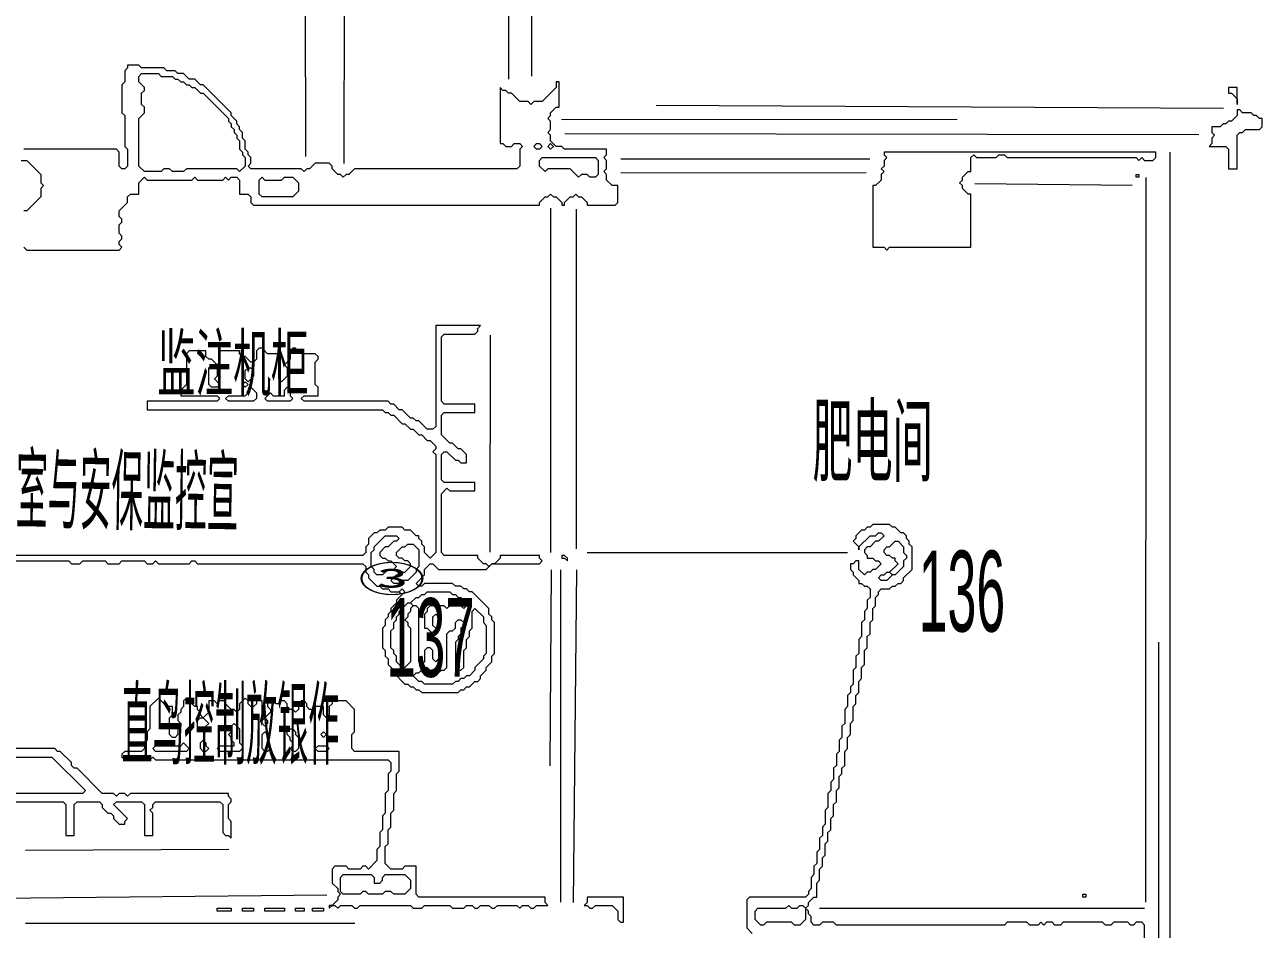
# Model space of a CAD drawing. Extents: x 20 to 3943, y 20 to 2783.
# Drawn here: x 2540.3 to 2982, y 1841.5 to 2164.4 of the extents above; entities that cross this region are included whole.
import ezdxf

# ---------------------------------------------------------------- set-up
doc = ezdxf.new("R2010")
doc.units = 0
for name, color, linetype, lineweight in [('OCR_TEXT', 6, 'Continuous', 0), ('TEXT_FALLBACK_OUTLINE', 2, 'Continuous', 0), ('TRACE_CURVE', 6, 'Continuous', 0), ('TRACE_STRAIGHT', 5, 'Continuous', 0), ('TRACE_TEXT_SYMBOL', 6, 'Continuous', 0)]:
    doc.layers.add(name, color=color, linetype=linetype, lineweight=lineweight)
doc.styles.add('wqy-unicode', font='wqy-unicode.lff')

msp = doc.modelspace()

# ---------------------------------------------------------------- linework, layer by layer
at = {"layer": 'TEXT_FALLBACK_OUTLINE', "color": 2}
for points in [[(2824, 1859), (2824, 1863), (2825, 1864), (2825, 1867), (2826, 1868), (2826, 1872), (2827, 1873), (2827, 1876), (2828, 1877), (2828, 1881), (2829, 1882), (2829, 1886), (2830, 1887), (2830, 1891), (2831, 1892), (2831, 1896), (2832, 1897), (2832, 1899), (2833, 1900), (2833, 1905), (2834, 1906), (2834, 1910), (2835, 1911), (2835, 1915), (2836, 1916), (2836, 1921), (2837, 1922), (2837, 1925), (2838, 1926), (2838, 1930), (2839, 1931), (2839, 1935), (2840, 1936), (2840, 1941), (2841, 1942), (2841, 1946), (2842, 1947), (2842, 1951), (2843, 1952), (2843, 1956), (2844, 1957), (2844, 1960), (2845, 1961), (2845, 1962), (2846, 1963), (2849, 1963), (2850, 1964), (2851, 1964), (2852, 1965), (2853, 1965), (2854, 1966), (2854, 1967), (2857, 1970), (2857, 1978), (2856, 1979), (2856, 1980), (2855, 1981), (2855, 1982), (2854, 1983), (2853, 1983), (2851, 1985), (2850, 1985), (2849, 1986), (2843, 1986)], [(2843, 1986), (2842, 1985), (2841, 1985), (2840, 1984), (2839, 1984), (2837, 1982), (2837, 1981), (2836, 1980), (2838, 1978), (2838, 1977), (2838, 1978), (2842, 1982), (2844, 1982), (2845, 1983), (2846, 1983), (2847, 1982), (2845, 1980), (2844, 1980), (2842, 1978), (2841, 1978), (2840, 1977), (2840, 1976), (2841, 1975), (2841, 1974), (2843, 1974), (2844, 1973), (2845, 1973), (2846, 1972), (2844, 1970), (2843, 1970), (2842, 1969), (2841, 1969), (2840, 1968), (2838, 1970), (2838, 1973), (2837, 1973), (2836, 1972), (2835, 1972), (2835, 1970), (2836, 1969), (2836, 1968), (2838, 1966), (2838, 1965), (2839, 1965), (2840, 1964), (2841, 1964), (2842, 1963), (2842, 1960), (2841, 1959), (2841, 1956), (2840, 1955), (2840, 1952), (2839, 1951), (2839, 1946), (2838, 1945), (2838, 1940), (2837, 1939), (2837, 1935), (2836, 1934), (2836, 1929), (2835, 1928), (2835, 1926), (2834, 1925), (2834, 1921)], [(2834, 1921), (2833, 1920), (2833, 1915), (2832, 1914), (2832, 1910), (2831, 1909), (2831, 1905), (2830, 1904), (2830, 1900), (2829, 1899), (2829, 1895), (2828, 1894), (2828, 1891), (2827, 1890), (2827, 1885), (2826, 1884), (2826, 1879), (2825, 1878), (2825, 1875), (2824, 1874), (2824, 1870), (2823, 1869), (2823, 1865), (2822, 1864), (2822, 1861), (2821, 1860), (2821, 1856), (2820, 1855), (2820, 1854), (2819, 1853), (2799, 1853), (2798, 1852), (2798, 1842), (2800, 1840)], [(2940, 1835), (2940, 1843), (2939, 1844), (2937, 1844), (2936, 1843), (2935, 1843), (2934, 1844), (2929, 1844), (2928, 1843), (2926, 1843), (2925, 1844), (2911, 1844), (2910, 1843), (2908, 1843), (2907, 1844), (2905, 1844), (2904, 1843), (2903, 1844), (2902, 1843), (2899, 1843), (2898, 1844), (2891, 1844), (2890, 1843), (2830, 1843), (2829, 1844), (2825, 1844), (2824, 1843), (2822, 1843), (2821, 1844), (2821, 1846), (2820, 1847), (2820, 1848), (2819, 1849), (2820, 1850), (2820, 1851), (2822, 1853), (2823, 1853), (2823, 1858), (2824, 1859)]]:
    msp.add_lwpolyline(points, dxfattribs=at)
for points in [[(2851, 1980), (2852, 1980), (2854, 1978), (2854, 1976), (2855, 1975), (2855, 1974), (2854, 1973), (2854, 1971), (2851, 1968), (2850, 1968), (2849, 1969), (2852, 1972), (2851, 1973), (2851, 1974), (2850, 1974), (2849, 1975), (2848, 1975), (2847, 1976), (2847, 1977), (2848, 1978), (2849, 1978)], [(2847, 1968), (2848, 1969), (2849, 1969), (2850, 1968), (2848, 1966), (2846, 1966), (2845, 1967), (2846, 1968)], [(2812, 1849), (2813, 1850), (2814, 1849), (2816, 1849), (2817, 1850), (2818, 1850), (2819, 1849), (2819, 1845), (2817, 1843), (2815, 1843), (2814, 1844), (2805, 1844), (2804, 1843), (2803, 1843), (2801, 1845), (2801, 1848), (2802, 1849)]]:
    msp.add_lwpolyline(points, close=True, dxfattribs=at)
at = {"layer": 'TRACE_CURVE', "color": 6}
for points in [[(2690, 2012), (2691, 2012), (2694, 2009), (2695, 2009), (2696, 2008), (2698, 2008), (2698, 2011), (2696, 2013), (2695, 2013), (2693, 2015), (2692, 2015), (2689, 2018), (2689, 2025), (2690, 2026), (2701, 2026), (2701, 2029), (2690, 2029), (2689, 2030), (2689, 2053), (2690, 2054), (2701, 2054), (2702, 2055), (2702, 2056), (2703, 2057), (2687, 2057), (2687, 2021), (2686, 2020), (2684, 2020), (2681, 2023), (2680, 2023), (2679, 2024), (2678, 2024), (2675, 2027), (2674, 2027), (2672, 2029), (2671, 2029), (2670, 2030), (2640, 2030), (2639, 2031), (2640, 2032), (2645, 2032), (2645, 2035), (2644, 2036), (2644, 2044), (2645, 2045), (2645, 2046), (2644, 2047), (2640, 2047), (2639, 2048), (2638, 2048), (2637, 2049), (2636, 2049), (2635, 2048), (2635, 2045), (2633, 2043), (2634, 2042), (2634, 2039), (2632, 2037), (2631, 2038), (2631, 2047), (2627, 2047), (2625, 2049), (2624, 2049), (2623, 2048)], [(2623, 2048), (2623, 2045), (2622, 2044), (2621, 2044), (2619, 2046), (2618, 2046), (2617, 2047), (2617, 2048), (2610, 2048), (2610, 2044), (2609, 2043), (2607, 2045), (2606, 2045), (2605, 2046), (2605, 2048), (2599, 2048), (2598, 2047), (2598, 2036), (2596, 2034), (2596, 2032), (2609, 2032), (2610, 2031), (2609, 2030), (2584, 2030), (2584, 2027), (2668, 2027), (2669, 2026), (2670, 2026), (2671, 2025), (2672, 2025), (2675, 2022), (2676, 2022), (2678, 2020), (2679, 2020), (2681, 2018), (2682, 2018), (2684, 2016), (2685, 2016), (2687, 2014), (2687, 2013), (2686, 2012), (2687, 2011), (2687, 1976), (2685, 1974), (2683, 1976), (2683, 1978), (2682, 1979), (2682, 1980), (2681, 1981), (2681, 1982), (2680, 1982), (2678, 1984), (2676, 1984), (2675, 1985), (2670, 1985), (2669, 1984), (2667, 1984), (2666, 1983), (2665, 1983), (2663, 1981), (2663, 1979), (2662, 1978), (2662, 1976), (2661, 1975)], [(2680, 1927), (2681, 1927), (2682, 1926), (2695, 1926), (2696, 1927), (2697, 1927), (2698, 1928), (2699, 1928), (2701, 1930), (2702, 1930), (2703, 1931), (2703, 1932), (2705, 1934), (2705, 1935), (2707, 1937), (2707, 1939), (2708, 1940), (2708, 1951), (2707, 1952), (2707, 1953), (2706, 1954), (2706, 1956), (2700, 1962), (2699, 1962), (2698, 1963), (2697, 1963), (2696, 1964), (2694, 1964), (2693, 1965), (2683, 1965), (2682, 1964), (2681, 1964), (2680, 1965), (2683, 1968), (2683, 1970), (2685, 1972), (2686, 1972), (2688, 1970), (2705, 1970), (2707, 1972), (2724, 1972), (2725, 1973), (2724, 1974), (2724, 1975), (2710, 1975), (2710, 1974), (2708, 1972), (2707, 1972), (2706, 1971), (2705, 1972), (2704, 1972), (2702, 1974), (2702, 1975), (2690, 1975), (2689, 1976), (2689, 1997), (2691, 1999), (2692, 1998), (2701, 1998), (2701, 2001), (2690, 2001), (2689, 2002), (2689, 2011), (2690, 2012)], [(2661, 1975), (2481, 1975)], [(2486, 1973), (2556, 1973), (2557, 1972), (2560, 1972), (2561, 1973), (2569, 1973), (2570, 1972), (2574, 1972), (2575, 1973), (2583, 1973), (2584, 1972), (2586, 1972), (2587, 1973), (2588, 1972), (2599, 1972), (2600, 1973), (2601, 1973), (2602, 1972), (2661, 1972), (2662, 1971), (2662, 1969), (2663, 1968), (2663, 1967), (2666, 1964), (2667, 1964), (2668, 1963), (2670, 1963), (2671, 1962), (2674, 1962), (2675, 1961), (2673, 1959), (2673, 1958), (2671, 1956), (2671, 1955), (2670, 1954), (2670, 1953), (2669, 1952), (2669, 1950), (2668, 1949), (2668, 1942), (2669, 1941), (2669, 1939), (2670, 1938), (2670, 1936), (2672, 1934), (2672, 1933), (2676, 1929), (2677, 1929), (2678, 1928), (2679, 1928), (2680, 1927)], [(2557, 1901), (2553, 1905), (2552, 1905), (2551, 1906), (2519, 1906)], [(2503, 1903), (2550, 1903), (2562, 1891), (2561, 1890), (2533, 1890)], [(2531, 1887), (2554, 1887), (2555, 1886), (2555, 1875), (2558, 1875), (2558, 1886), (2559, 1887), (2567, 1887), (2568, 1886), (2568, 1885), (2570, 1883), (2571, 1883), (2572, 1882), (2572, 1881), (2574, 1879), (2576, 1879), (2576, 1880), (2577, 1881), (2572, 1886), (2573, 1887), (2582, 1887), (2583, 1886), (2583, 1875), (2586, 1875), (2586, 1883), (2585, 1884), (2586, 1885), (2586, 1886), (2587, 1887), (2610, 1887), (2611, 1886), (2611, 1876), (2612, 1875), (2613, 1875), (2614, 1874), (2614, 1880), (2613, 1881), (2613, 1886), (2614, 1887), (2614, 1888), (2613, 1889), (2613, 1890), (2578, 1890), (2577, 1889), (2576, 1890), (2574, 1890), (2573, 1889), (2572, 1890), (2568, 1890), (2559, 1899), (2558, 1899), (2557, 1900), (2557, 1901)]]:
    msp.add_lwpolyline(points, dxfattribs=at)
for points in [[(2606, 2042), (2607, 2043), (2608, 2043), (2609, 2042), (2609, 2039), (2608, 2038), (2610, 2036), (2609, 2035), (2607, 2035), (2606, 2036)], [(2619, 2041), (2620, 2042), (2621, 2042), (2622, 2041), (2622, 2039), (2620, 2037), (2619, 2038)], [(2618, 2036), (2619, 2037), (2620, 2036), (2619, 2035)], [(2620, 2034), (2621, 2035), (2623, 2033), (2623, 2031), (2622, 2030), (2613, 2030), (2612, 2031), (2613, 2032), (2619, 2032), (2620, 2033)], [(2633, 2034), (2634, 2035), (2635, 2034), (2635, 2032), (2636, 2031), (2635, 2030), (2627, 2030), (2626, 2031), (2628, 2033), (2629, 2032), (2633, 2032)], [(2669, 1982), (2673, 1982), (2674, 1981), (2673, 1980), (2672, 1980), (2670, 1978), (2669, 1978), (2667, 1976), (2667, 1975), (2668, 1974), (2669, 1974), (2670, 1973), (2671, 1973), (2673, 1971), (2672, 1970), (2670, 1970), (2668, 1968), (2666, 1968), (2665, 1969), (2665, 1970), (2664, 1971), (2664, 1976), (2665, 1977), (2665, 1978)], [(2676, 1978), (2677, 1979), (2679, 1979), (2681, 1977), (2681, 1971), (2680, 1970), (2680, 1969), (2677, 1966), (2675, 1966), (2674, 1965), (2672, 1965), (2671, 1966), (2673, 1968), (2674, 1968), (2675, 1969), (2676, 1969), (2678, 1971), (2678, 1972), (2677, 1973), (2676, 1973), (2675, 1974), (2674, 1974), (2673, 1975), (2673, 1976), (2675, 1978)], [(2674, 1962), (2675, 1963), (2676, 1962), (2675, 1961)], [(2683, 1961), (2684, 1962), (2692, 1962), (2693, 1961), (2694, 1961), (2695, 1960), (2696, 1960), (2697, 1959), (2698, 1959), (2699, 1958), (2697, 1956), (2696, 1957), (2692, 1957), (2691, 1956), (2690, 1957), (2685, 1957), (2684, 1956), (2684, 1955), (2683, 1954), (2683, 1949), (2684, 1949), (2686, 1947), (2686, 1946), (2688, 1944), (2688, 1938), (2687, 1937), (2686, 1938), (2686, 1941), (2685, 1942), (2684, 1942), (2683, 1941), (2683, 1937), (2682, 1936), (2681, 1937), (2681, 1956), (2680, 1957), (2679, 1957), (2678, 1958), (2680, 1960), (2681, 1960), (2682, 1961)], [(2677, 1958), (2678, 1958), (2679, 1957), (2678, 1956), (2678, 1955), (2677, 1954), (2677, 1953), (2676, 1952), (2677, 1951), (2677, 1950), (2678, 1949), (2678, 1937), (2676, 1935), (2675, 1935), (2673, 1937), (2673, 1939), (2672, 1940), (2672, 1941), (2671, 1942), (2671, 1948), (2672, 1949), (2672, 1951), (2673, 1952), (2673, 1953), (2674, 1954), (2674, 1955)], [(2700, 1955), (2701, 1956), (2704, 1953), (2704, 1951), (2705, 1950), (2705, 1940), (2704, 1939), (2704, 1938), (2701, 1935), (2701, 1934), (2699, 1932), (2698, 1932), (2697, 1931), (2696, 1931), (2695, 1930), (2694, 1930), (2693, 1929), (2683, 1929), (2682, 1930), (2681, 1930), (2679, 1932), (2680, 1933), (2681, 1933), (2683, 1935), (2684, 1935), (2686, 1933), (2688, 1933), (2689, 1934), (2690, 1934), (2691, 1935), (2691, 1947), (2692, 1948), (2693, 1948), (2694, 1949), (2694, 1951), (2695, 1952), (2696, 1952), (2697, 1951), (2697, 1950), (2696, 1949), (2696, 1947), (2695, 1946), (2695, 1945), (2694, 1944), (2694, 1934), (2696, 1934), (2697, 1935), (2697, 1941), (2698, 1942), (2698, 1945), (2699, 1946), (2699, 1948), (2700, 1949)], [(2686, 1953), (2687, 1954), (2688, 1953), (2688, 1950), (2687, 1949), (2686, 1950)]]:
    msp.add_lwpolyline(points, close=True, dxfattribs=at)
at = {"layer": 'TRACE_STRAIGHT', "color": 5}
for p, q in [((2721.34, 2146.13), (2721.34, 2303.63)), ((2654.37, 2114.87), (2654.43, 2239.88)), ((2640.44, 2236.13), (2640.46, 2117.38)), ((2713, 2199), (2713, 2145)), ((2765.62, 2135.72), (2968.13, 2134.6)), ((2731.88, 2130.63), (2873.13, 2130.67)), ((2733.12, 2125.65), (2959.38, 2125.21)), ((2753.12, 2116.61), (2841.88, 2116.59)), ((2949, 2119), (2949, 1742)), ((2753.12, 2111.56), (2840.63, 2111.65)), ((2879.37, 2107.75), (2935.62, 2107.14)), ((2940.42, 1851.12), (2940.52, 2109.88)), ((2728, 2099), (2728, 1976)), ((2737.25, 1977.37), (2737.26, 2098.63)), ((2706.45, 1976.12), (2706.49, 2053.63)), ((2741, 1976), (2834, 1976)), ((2727.84, 1899.87), (2728.36, 1969.88)), ((2731.49, 1969.88), (2731.49, 1851.12)), ((2736.16, 1851.11), (2737.37, 1969.88)), ((2945, 1944), (2945, 1835)), ((2540.63, 1869.79), (2613.13, 1870.15)), ((2488.11, 1852.24), (2648.11, 1853.74)), ((2824, 1849), (2940, 1849)), ((2540.62, 1843.62), (2658.13, 1843.64))]:
    msp.add_line(p, q, dxfattribs=at)
at = {"layer": 'TRACE_TEXT_SYMBOL', "color": 6}
for points in [[(2577, 2150), (2577, 2149), (2576, 2148), (2576, 2144), (2575, 2143), (2575, 2133), (2576, 2132), (2576, 2121), (2577, 2120), (2577, 2114), (2576, 2113), (2575, 2113), (2574, 2114), (2574, 2119), (2573, 2120), (2540, 2120)], [(2711, 2122), (2712, 2121), (2714, 2121), (2715, 2122), (2717, 2122), (2718, 2121), (2717, 2120), (2717, 2114), (2716, 2113), (2658, 2113), (2656, 2111), (2655, 2111), (2654, 2110), (2653, 2111), (2652, 2111), (2650, 2113), (2650, 2114), (2649, 2115), (2644, 2115), (2642, 2113), (2641, 2113), (2640, 2112), (2639, 2113), (2621, 2113), (2620, 2114), (2621, 2115), (2621, 2117), (2620, 2118), (2620, 2119), (2619, 2120), (2619, 2123), (2618, 2124), (2618, 2126), (2617, 2127), (2617, 2128), (2616, 2129), (2616, 2130), (2614, 2132), (2614, 2133), (2604, 2143), (2603, 2143), (2601, 2145), (2599, 2145), (2597, 2147), (2595, 2147), (2594, 2148), (2591, 2148), (2590, 2149), (2582, 2149), (2581, 2150), (2577, 2150)], [(2617, 2109), (2617, 2104), (2620, 2104), (2621, 2103), (2621, 2101), (2622, 2100), (2724, 2100), (2724, 2101), (2726, 2103), (2727, 2103), (2728, 2104), (2729, 2103), (2730, 2103), (2732, 2101), (2732, 2100), (2733, 2100), (2733, 2101), (2735, 2103), (2736, 2103), (2737, 2104), (2738, 2103), (2739, 2103), (2741, 2101), (2741, 2100), (2751, 2100), (2752, 2101), (2752, 2107), (2750, 2107), (2748, 2109), (2748, 2111), (2747, 2112), (2748, 2113), (2748, 2116), (2747, 2117), (2748, 2118), (2748, 2120), (2733, 2120), (2732, 2121), (2730, 2121), (2728, 2123), (2728, 2125), (2727, 2126), (2728, 2127), (2728, 2130), (2727, 2131), (2728, 2132), (2728, 2133), (2730, 2135), (2731, 2135), (2731, 2144), (2730, 2144), (2730, 2142), (2725, 2137), (2722, 2137), (2721, 2136), (2720, 2137), (2717, 2137), (2714, 2140), (2713, 2140), (2712, 2141), (2711, 2141), (2710, 2142), (2710, 2122), (2711, 2122)], [(2539, 2116), (2541, 2116), (2546, 2111), (2546, 2108), (2547, 2107), (2546, 2106), (2546, 2103), (2541, 2098), (2540, 2098)], [(2540, 2085), (2541, 2084), (2574, 2084), (2575, 2085), (2574, 2086), (2574, 2087), (2575, 2088), (2575, 2089), (2574, 2090), (2574, 2093), (2575, 2094), (2575, 2095), (2574, 2096), (2574, 2098), (2577, 2101), (2577, 2103), (2578, 2104), (2581, 2104), (2581, 2108), (2583, 2110), (2584, 2109), (2600, 2109), (2601, 2110), (2602, 2109), (2611, 2109), (2612, 2110), (2613, 2109), (2614, 2110), (2616, 2110), (2617, 2109)], [(2588, 1924), (2585, 1921), (2585, 1913), (2584, 1912), (2584, 1909), (2583, 1908), (2583, 1906), (2582, 1905), (2576, 1905), (2575, 1904), (2575, 1903), (2576, 1902), (2585, 1902), (2586, 1903), (2587, 1902), (2670, 1902), (2671, 1901), (2671, 1898), (2670, 1897), (2670, 1891), (2669, 1890), (2669, 1883), (2668, 1882), (2668, 1877), (2667, 1876), (2667, 1871), (2666, 1870), (2666, 1866), (2663, 1863), (2662, 1864), (2661, 1864), (2660, 1863), (2656, 1863), (2655, 1864), (2651, 1864), (2650, 1863), (2650, 1858), (2652, 1856), (2652, 1855), (2653, 1854), (2652, 1853), (2652, 1852), (2650, 1850), (2649, 1850), (2649, 1849), (2650, 1850), (2651, 1850), (2652, 1849), (2653, 1850), (2657, 1850), (2658, 1849), (2659, 1849), (2660, 1850), (2678, 1850), (2679, 1849), (2682, 1849), (2683, 1850), (2692, 1850), (2693, 1849), (2697, 1849), (2698, 1850), (2700, 1850), (2701, 1849), (2702, 1849)], [(2634, 1922), (2633, 1923), (2632, 1923), (2631, 1922), (2630, 1922), (2629, 1923), (2628, 1923), (2627, 1922), (2627, 1921), (2628, 1920), (2628, 1919), (2626, 1917), (2625, 1918), (2625, 1923), (2623, 1923), (2623, 1922), (2622, 1921), (2621, 1921), (2620, 1922), (2620, 1923), (2619, 1924), (2617, 1922), (2617, 1920), (2616, 1919), (2615, 1920), (2614, 1920), (2612, 1922), (2612, 1923), (2610, 1923), (2609, 1922), (2608, 1923), (2606, 1923), (2606, 1919), (2604, 1917), (2603, 1918), (2603, 1919), (2602, 1920), (2602, 1921), (2601, 1921), (2600, 1922), (2600, 1923), (2599, 1924), (2598, 1924), (2597, 1923), (2597, 1921), (2596, 1920), (2596, 1919), (2595, 1918), (2595, 1916), (2596, 1915), (2596, 1914), (2595, 1913), (2595, 1911), (2594, 1910), (2593, 1910), (2592, 1911), (2592, 1917), (2593, 1918), (2593, 1921), (2591, 1921), (2588, 1924)], [(2702, 1849), (2703, 1850), (2706, 1850), (2707, 1849), (2708, 1849), (2709, 1850), (2716, 1850), (2717, 1849), (2718, 1850), (2720, 1850), (2721, 1849), (2722, 1849), (2723, 1850), (2727, 1850), (2726, 1851), (2726, 1853), (2681, 1853), (2680, 1854), (2680, 1864), (2676, 1864), (2675, 1863), (2671, 1863), (2669, 1865), (2669, 1871), (2670, 1872), (2670, 1877), (2671, 1878), (2671, 1883), (2672, 1884), (2672, 1890), (2673, 1891), (2673, 1897), (2674, 1898), (2674, 1905), (2658, 1905), (2657, 1906), (2657, 1911), (2658, 1912), (2658, 1920), (2655, 1923), (2652, 1923), (2651, 1924), (2650, 1923), (2650, 1922), (2649, 1921), (2649, 1918), (2648, 1917), (2647, 1918), (2647, 1921), (2644, 1921), (2643, 1920), (2642, 1920), (2641, 1921), (2641, 1922), (2640, 1923), (2639, 1923), (2639, 1922), (2638, 1921), (2638, 1920), (2637, 1919), (2636, 1920), (2635, 1920), (2634, 1921), (2634, 1922)]]:
    msp.add_lwpolyline(points, dxfattribs=at)
for points in [[(2581, 2146), (2582, 2147), (2588, 2147), (2589, 2146), (2593, 2146), (2594, 2145), (2595, 2145), (2596, 2144), (2597, 2144), (2598, 2143), (2599, 2143), (2600, 2142), (2601, 2142), (2603, 2140), (2604, 2140), (2613, 2131), (2613, 2130), (2614, 2129), (2614, 2128), (2615, 2127), (2615, 2126), (2616, 2125), (2616, 2124), (2617, 2123), (2617, 2120), (2618, 2119), (2618, 2118), (2619, 2117), (2619, 2114), (2617, 2112), (2616, 2113), (2598, 2113), (2597, 2112), (2593, 2112), (2592, 2113), (2590, 2113), (2589, 2112), (2583, 2112), (2581, 2114), (2581, 2131), (2583, 2133), (2583, 2135), (2582, 2136), (2582, 2140), (2583, 2141), (2583, 2142), (2581, 2144)], [(2970, 2142), (2970, 2140), (2971, 2140), (2973, 2138), (2973, 2136), (2973, 2142)], [(2973, 2134), (2973, 2132), (2971, 2130), (2970, 2130), (2969, 2129), (2968, 2129), (2967, 2128), (2964, 2128), (2964, 2126), (2965, 2125), (2964, 2124), (2964, 2122), (2963, 2121), (2969, 2121), (2970, 2120), (2970, 2113), (2973, 2113), (2973, 2125), (2974, 2126), (2975, 2126), (2976, 2127), (2981, 2127), (2982, 2128), (2982, 2131), (2981, 2131), (2980, 2132), (2979, 2132), (2978, 2133), (2975, 2133), (2974, 2134)], [(2722, 2121), (2723, 2122), (2724, 2122), (2725, 2121), (2724, 2120), (2723, 2120)], [(2727, 2121), (2728, 2122), (2729, 2121), (2728, 2120)], [(2724, 2116), (2725, 2117), (2744, 2117), (2745, 2116), (2745, 2111), (2744, 2110), (2742, 2110), (2741, 2111), (2739, 2111), (2738, 2110), (2735, 2113), (2727, 2113), (2726, 2112), (2724, 2114)], [(2847, 2119), (2847, 2118), (2848, 2117), (2847, 2116), (2847, 2114), (2846, 2113), (2847, 2112), (2846, 2111), (2846, 2109), (2844, 2107), (2843, 2107), (2843, 2085), (2847, 2085), (2848, 2084), (2849, 2085), (2878, 2085), (2878, 2104), (2877, 2104), (2875, 2106), (2875, 2107), (2874, 2108), (2875, 2109), (2875, 2110), (2877, 2112), (2878, 2112), (2878, 2117), (2879, 2118), (2880, 2117), (2887, 2117), (2888, 2118), (2890, 2118), (2891, 2117), (2937, 2117), (2938, 2116), (2939, 2117), (2940, 2116), (2943, 2116), (2944, 2117), (2944, 2119)], [(2624, 2109), (2625, 2110), (2626, 2109), (2632, 2109), (2633, 2110), (2636, 2110), (2638, 2108), (2638, 2105), (2636, 2103), (2625, 2103), (2624, 2104)], [(2937, 2111), (2938, 2111), (2938, 2110), (2937, 2110)], [(2732, 1975), (2732, 1974), (2733, 1974), (2734, 1973), (2734, 1974), (2733, 1975)], [(2602, 1916), (2603, 1917), (2604, 1917), (2606, 1915), (2605, 1914), (2605, 1913), (2604, 1912), (2603, 1912), (2602, 1913)], [(2625, 1916), (2626, 1917), (2627, 1916), (2627, 1915), (2626, 1914), (2625, 1915)], [(2614, 1914), (2615, 1915), (2617, 1913), (2617, 1908), (2618, 1907), (2618, 1906), (2617, 1905), (2610, 1905), (2609, 1906), (2610, 1907), (2615, 1907), (2615, 1908), (2614, 1909), (2614, 1910), (2613, 1911), (2614, 1912)], [(2634, 1912), (2635, 1913), (2636, 1913), (2637, 1912), (2637, 1911), (2638, 1910), (2638, 1906), (2637, 1905), (2636, 1905), (2635, 1906), (2636, 1907), (2636, 1908), (2635, 1909), (2635, 1910), (2634, 1911)], [(2603, 1908), (2604, 1909), (2605, 1908), (2605, 1907), (2606, 1906), (2605, 1905), (2604, 1905), (2603, 1906)], [(2625, 1911), (2626, 1912), (2627, 1911), (2627, 1907), (2628, 1906), (2627, 1905), (2626, 1905), (2625, 1906)], [(2646, 1911), (2647, 1912), (2648, 1911), (2647, 1910)], [(2596, 1907), (2597, 1908), (2599, 1906), (2598, 1905), (2587, 1905), (2586, 1906), (2587, 1907)], [(2644, 1906), (2645, 1907), (2648, 1907), (2649, 1906), (2648, 1905), (2645, 1905)], [(2653, 1860), (2654, 1861), (2664, 1861), (2665, 1860), (2665, 1858), (2667, 1858), (2668, 1859), (2668, 1860), (2669, 1861), (2676, 1861), (2678, 1859), (2678, 1856), (2676, 1854), (2672, 1854), (2671, 1855), (2669, 1855), (2668, 1854), (2663, 1854), (2662, 1855), (2661, 1855), (2660, 1854), (2654, 1854), (2653, 1855)], [(2741, 1853), (2741, 1851), (2740, 1850), (2741, 1850), (2742, 1849), (2743, 1849), (2744, 1850), (2750, 1850), (2752, 1848), (2752, 1845), (2753, 1844), (2754, 1844), (2754, 1853)], [(2918, 1854), (2919, 1854), (2919, 1853), (2918, 1853)], [(2609, 1849), (2614, 1849), (2614, 1848), (2609, 1848)], [(2618, 1849), (2622, 1849), (2622, 1848), (2618, 1848)], [(2626, 1849), (2633, 1849), (2633, 1848), (2626, 1848)], [(2637, 1849), (2640, 1849), (2640, 1848), (2637, 1848)], [(2643, 1849), (2647, 1849), (2647, 1848), (2643, 1848)]]:
    msp.add_lwpolyline(points, close=True, dxfattribs=at)

# ---------------------------------------------------------------- texts
at = {"layer": 'OCR_TEXT', "color": 6, "style": 'wqy-unicode'}
for s, height, width, p in [('监注机柜', 19.5, 0.508123, (2587.65, 2033.92)), ('肥电间', 24.18, 0.433506, (2821.49, 2003.86)), ('136', 28.86, 0.479546, (2859.37, 1947.8)), ('③', 9.36, 1.897754, (2659.26, 1961.88)), ('137', 28.08, 0.503837, (2669.38, 1931.64)), ('直鸟控制放银作', 24.18, 0.336478, (2574.91, 1902.86))]:
    msp.add_text(s, height=height, dxfattribs=dict(at, width=width)).set_placement(p)
at = {"layer": 'OCR_TEXT', "color": 6, "style": 'wqy-unicode', "width": 0.355706}
msp.add_text('潮防控制室与安保监控宣', height=23.4065, rotation=-0.7848, dxfattribs=at).set_placement((2491.62, 1987.68))

doc.saveas('drawing.dxf')
